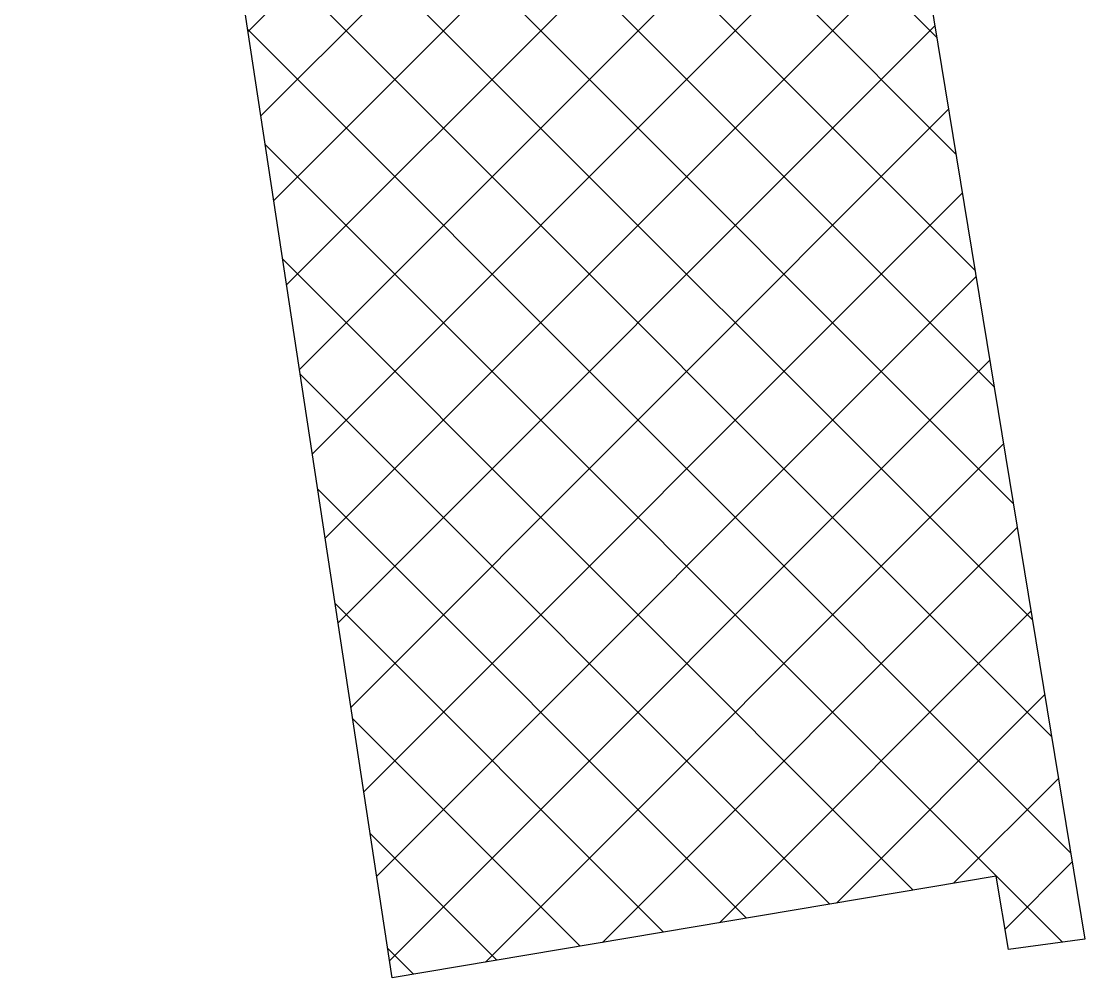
# Model space of a CAD drawing. Header units: metres. Extents: x 267365 to 277461, y 2088854 to 2108025.
# Drawn here: x 272769.2 to 272965.5, y 2094353.3 to 2094529.7 of the extents above; entities that cross this region are included whole.
import ezdxf

# ---------------------------------------------------------------- set-up
doc = ezdxf.new("R2010")
doc.units = ezdxf.units.M
doc.layers.add('PORT', color=5, linetype='Continuous')

msp = doc.modelspace()

# ---------------------------------------------------------------- linework, layer by layer
at = {"layer": 'PORT'}
for p, q in [((272798.65, 2095377.23), (272965.49, 2094360.39)), ((272837.68, 2094353.28), (272769.19, 2094802.07)), ((272949.17, 2094372.02), (272837.68, 2094353.28)), ((272951.43, 2094358.48), (272949.17, 2094372.02)), ((272965.49, 2094360.39), (272951.43, 2094358.48))]:
    msp.add_line(p, q, dxfattribs=at)
at = {"layer": 'PORT', "linetype": 'Continuous'}
for p, q in [((272938.2, 2094526.72), (272788.34, 2094676.58)), ((272941.73, 2094505.23), (272791.57, 2094655.39)), ((272811.04, 2094527.84), (272920.12, 2094636.92)), ((272945.25, 2094483.75), (272794.81, 2094634.19)), ((272813.42, 2094512.25), (272922.65, 2094621.49)), ((272948.78, 2094462.26), (272798.04, 2094613)), ((272815.8, 2094496.67), (272925.18, 2094606.06)), ((272952.3, 2094440.78), (272801.28, 2094591.8)), ((272818.17, 2094481.09), (272927.72, 2094590.63)), ((272820.55, 2094465.51), (272930.25, 2094575.2)), ((272955.83, 2094419.29), (272804.51, 2094570.61)), ((272822.93, 2094449.92), (272932.78, 2094559.77)), ((272959.35, 2094397.8), (272807.75, 2094549.41)), ((272825.31, 2094434.34), (272935.31, 2094544.34)), ((272962.88, 2094376.32), (272810.98, 2094528.22)), ((272827.69, 2094418.76), (272937.84, 2094528.91)), ((272830.06, 2094403.18), (272940.37, 2094513.49)), ((272961.4, 2094359.84), (272814.22, 2094507.02)), ((272832.44, 2094387.59), (272942.9, 2094498.06)), ((272933.83, 2094369.44), (272817.45, 2094485.83)), ((272834.82, 2094372.01), (272945.44, 2094482.63)), ((272837.2, 2094356.43), (272947.97, 2094467.2)), ((272918.46, 2094366.86), (272820.69, 2094464.63)), ((272854.9, 2094356.17), (272950.5, 2094451.77)), ((272903.08, 2094364.27), (272823.92, 2094443.43)), ((272876.49, 2094359.8), (272953.03, 2094436.34)), ((272887.71, 2094361.69), (272827.16, 2094422.24)), ((272898.08, 2094363.43), (272955.56, 2094420.91)), ((272919.67, 2094367.06), (272958.09, 2094405.48)), ((272872.33, 2094359.1), (272830.39, 2094401.04)), ((272941.26, 2094370.69), (272960.63, 2094390.05)), ((272856.96, 2094356.52), (272833.63, 2094379.85)), ((272950.8, 2094362.26), (272963.16, 2094374.63)), ((272841.58, 2094353.93), (272836.86, 2094358.65))]:
    msp.add_line(p, q, dxfattribs=at)

doc.saveas('drawing.dxf')
